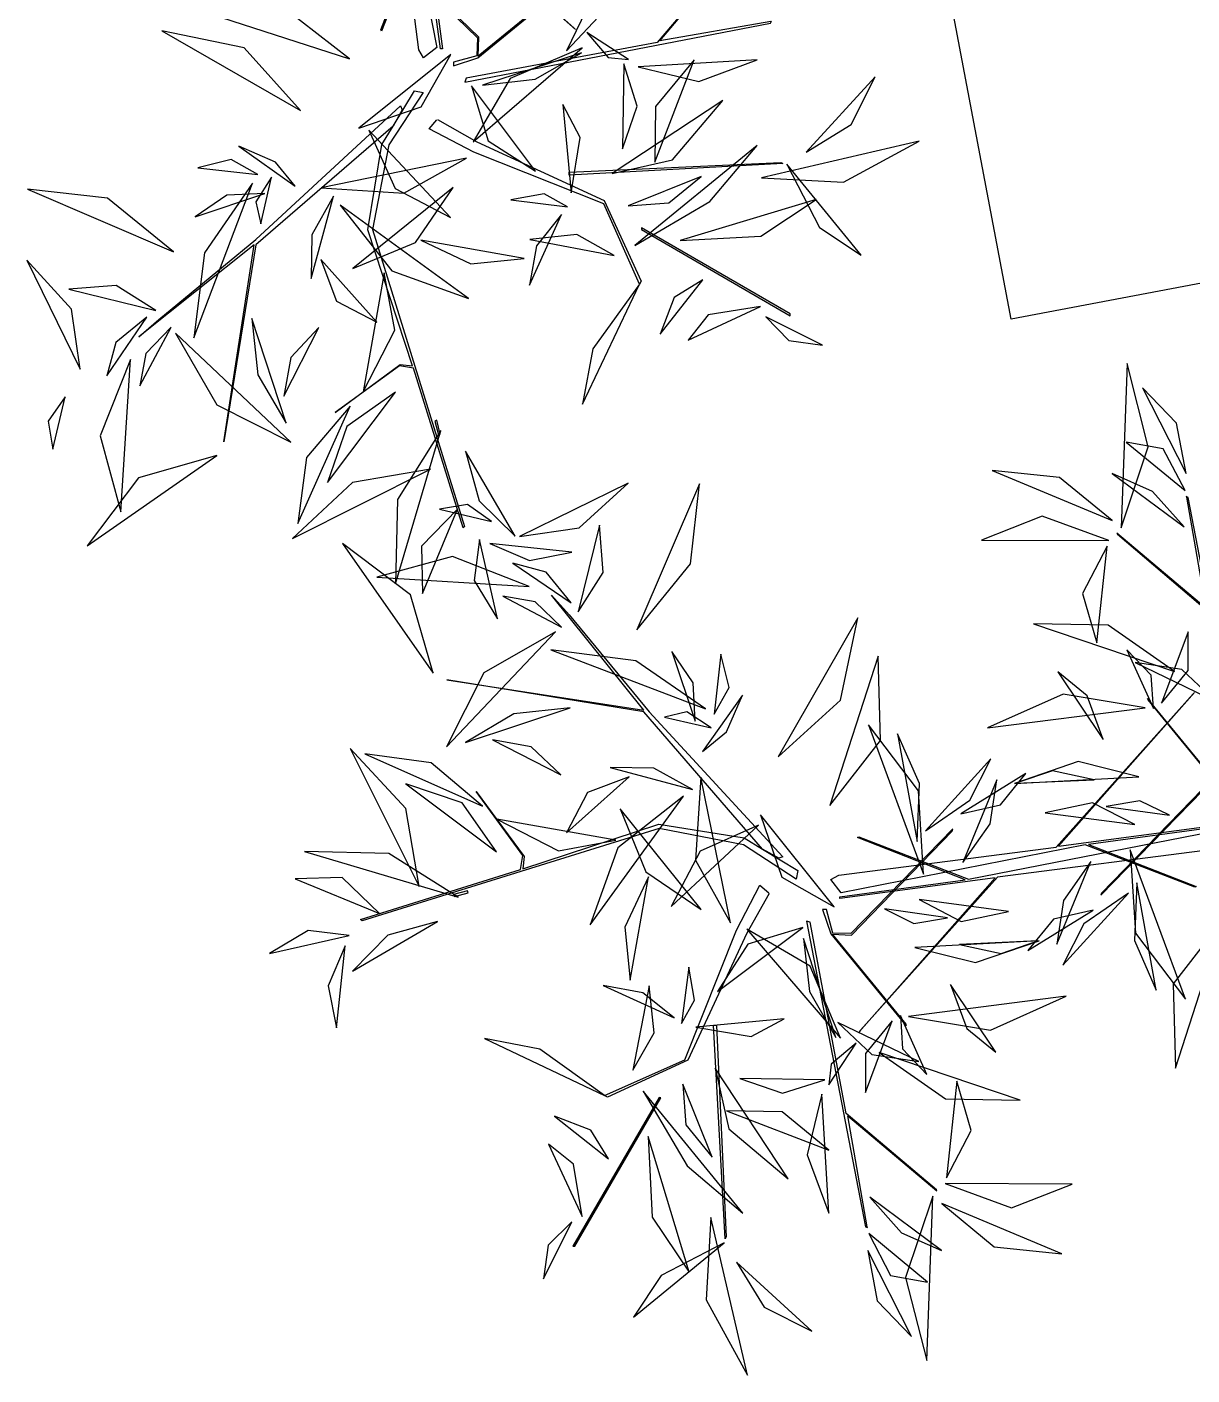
# Model space of a CAD drawing. Header units: centimetres. Extents: x 197412 to 267601, y -375791 to -305433.
# Drawn here: x 224208 to 225625, y -371238 to -369598 of the extents above; entities that cross this region are included whole.
import ezdxf

# ---------------------------------------------------------------- set-up
doc = ezdxf.new("R2010")
doc.units = ezdxf.units.CM
doc.layers.add('3-BAT C-Niveau 0', color=250, linetype='Continuous')

# ---------------------------------------------------------------- blocks, each defined once
blk = doc.blocks.new('Groupe-202-1')
at = {"linetype": 'Continuous', "flags": 128}
for points in [[(14317.69, -49816.49), (14320.05, -49829.97), (14309.23, -49820.85), (14309.28, -49820.99), (14320.26, -49830.28), (14324.61, -49853.55), (14325.06, -49853.67), (14317.91, -49816.5), (14317.67, -49816.38), (14317.69, -49816.46)], [(14266.95, -49864.7), (14264.21, -49869.49), (14257.06, -49884.97), (14247.27, -49889.44), (14246.92, -49889.27), (14256.67, -49884.91), (14262.97, -49869.13), (14265.78, -49863.68), (14266.9, -49864.6)], [(14278.86, -49905.22), (14276.5, -49891.74), (14287.32, -49900.87), (14287.27, -49900.72), (14276.29, -49891.43), (14271.94, -49868.17), (14271.49, -49868.04), (14278.64, -49905.21), (14278.88, -49905.33), (14278.86, -49905.26)]]:
    blk.add_lwpolyline(points, dxfattribs=at)
for points in [[(14270.2, -49862.94), (14263.83, -49858.78), (14253.54, -49856.78), (14217.44, -49868), (14217.24, -49867.83), (14236.69, -49861.78), (14236.97, -49860.07), (14231.28, -49852.26), (14237.13, -49860.17), (14236.98, -49861.67), (14253.5, -49856.24), (14263.9, -49857.91), (14266.12, -49859.29), (14251.68, -49842.59), (14227.74, -49838.7), (14251.68, -49842.4), (14240.48, -49828.38), (14242.59, -49830.8), (14252.32, -49842.6), (14268.6, -49860.21), (14268.09, -49860.4), (14266.12, -49859.29), (14270.43, -49861.88)], [(14318.68, -49840.23), (14302.14, -49858.92), (14321.04, -49856.41), (14321.02, -49856.64), (14305.79, -49858.71), (14318.86, -49863.83), (14318.7, -49863.92), (14305.37, -49858.77), (14275.69, -49864.6), (14274.43, -49862.99), (14275.4, -49862.44), (14301.85, -49859.03), (14318.49, -49840.4)], [(14323.11, -49855.07), (14322.11, -49852.12), (14312.94, -49840.95), (14312.98, -49841.13), (14321.93, -49852.08), (14319.62, -49851.98), (14307.34, -49864.64), (14307.29, -49864.9), (14319.69, -49852.16), (14321.87, -49852.22), (14322.64, -49855.08)], [(14273.44, -49866.64), (14274.45, -49869.59), (14283.61, -49880.76), (14283.58, -49880.59), (14274.62, -49869.63), (14276.94, -49869.74), (14289.21, -49857.08), (14289.26, -49856.81), (14276.86, -49869.55), (14274.68, -49869.5), (14273.92, -49866.63)], [(14277.87, -49881.49), (14294.41, -49862.79), (14275.52, -49865.31), (14275.53, -49865.07), (14290.76, -49863.01), (14277.69, -49857.88), (14277.85, -49857.79), (14291.19, -49862.95), (14320.86, -49857.12), (14322.13, -49858.73), (14321.16, -49859.28), (14294.7, -49862.68), (14278.06, -49881.31)], [(14261.69, -49906.45), (14261.57, -49906.68), (14260.15, -49880.7), (14260.54, -49880.72)], [(14253.75, -49889.52), (14253.56, -49889.51), (14243.04, -49907.6), (14243.3, -49907.57)]]:
    blk.add_lwpolyline(points, close=True, dxfattribs=at)
at = {"linetype": 'Continuous'}
for points in [[(14309.73, -49820.21, -186.41), (14313.03, -49810.33, -187.61), (14310.46, -49800.23, -186.97), (14310.46, -49800.23, -186.97), (14309.73, -49820.21, -186.41)], [(14317.64, -49813.6, -174.84), (14316.49, -49807.47, -175.45), (14312.32, -49803.16, -176.76), (14312.32, -49803.16, -176.76), (14317.64, -49813.6, -174.84)], [(14317.51, -49815.66, -174.58), (14314.86, -49810.58, -172.2), (14310.36, -49809.76, -168.43), (14310.36, -49809.76, -168.43), (14317.51, -49815.66, -174.58)], [(14308.63, -49819.3, -186.4), (14302.25, -49814.06, -186.75), (14294.05, -49813.22, -187), (14294.05, -49813.22, -187), (14308.63, -49819.3, -186.4)], [(14317.39, -49820.07, -186.97), (14313.54, -49815.77, -187.38), (14308.66, -49813.6, -185.5), (14308.66, -49813.6, -185.5), (14317.39, -49820.07, -186.97)], [(14236.57, -49821.24, -212.86), (14243.84, -49820.18, -209.91), (14249.8, -49814.77, -208.14), (14249.8, -49814.77, -208.14), (14236.57, -49821.24, -212.86)], [(14236.57, -49821.24, -212.86), (14243.84, -49820.18, -209.91), (14249.8, -49814.77, -208.14), (14249.8, -49814.77, -208.14), (14236.57, -49821.24, -212.86)], [(14250.82, -49832.6, -223.66), (14257.38, -49824.58, -222.36), (14258.45, -49814.83, -219.58), (14258.45, -49814.83, -219.58), (14250.82, -49832.6, -223.66)], [(14233.18, -49819.41, -211.21), (14230.23, -49817.35, -209.03), (14226.84, -49817.93, -206.71), (14226.84, -49817.93, -206.71), (14233.18, -49819.41, -211.21)], [(14233.18, -49819.41, -211.21), (14230.23, -49817.35, -209.03), (14226.84, -49817.93, -206.71), (14226.84, -49817.93, -206.71), (14233.18, -49819.41, -211.21)], [(14308.23, -49821.76, -182.25), (14300.15, -49818.78, -178.08), (14292.77, -49821.69, -173.29), (14292.77, -49821.69, -173.29), (14308.23, -49821.76, -182.25)], [(14243.69, -49830.43, -232.48), (14246.75, -49825.63, -232.45), (14246.28, -49819.86, -231.83), (14246.28, -49819.86, -231.83), (14243.69, -49830.43, -232.48)], [(14226.06, -49837.86, -215.07), (14223.33, -49828.34, -213.8), (14215.06, -49822.1, -214.42), (14215.06, -49822.1, -214.42), (14226.06, -49837.86, -215.07)], [(14237.74, -49827.34, -228.35), (14228.44, -49823.67, -229.1), (14219.22, -49826.2, -232.12), (14219.22, -49826.2, -232.12), (14237.74, -49827.34, -228.35)], [(14308.06, -49822.45, -181.99), (14305.06, -49828.19, -181.12), (14306.79, -49834.19, -179.03), (14306.79, -49834.19, -179.03), (14308.06, -49822.45, -181.99)], [(14242.87, -49829.33, -232.75), (14239.81, -49825.59, -233.5), (14235.76, -49824.49, -235.42), (14235.76, -49824.49, -235.42), (14242.87, -49829.33, -232.75)], [(14241.66, -49832.3, -229.3), (14238.47, -49829.21, -228.25), (14234.53, -49828.51, -226.49), (14234.53, -49828.51, -226.49), (14241.66, -49832.3, -229.3)], [(14268.03, -49848.04, -220.09), (14275.63, -49841.18, -220.53), (14277.73, -49831.16, -219.34), (14277.73, -49831.16, -219.34), (14268.03, -49848.04, -220.09)], [(14316.23, -49837.67, -207.25), (14308.17, -49832.05, -205.29), (14299.1, -49831.88, -201.98), (14299.1, -49831.88, -201.98), (14316.23, -49837.67, -207.25)], [(14240.94, -49832.84, -228.97), (14232.22, -49837.84, -227.8), (14227.7, -49846.85, -227.09), (14227.7, -49846.85, -227.09), (14240.94, -49832.84, -228.97)], [(14314.64, -49841.52, -215.21), (14317.91, -49837.57, -213.09), (14317.91, -49832.84, -210.46), (14317.91, -49832.84, -210.46), (14314.64, -49841.52, -215.21)], [(14259.18, -49842.21, -212.64), (14250.73, -49836.36, -211.07), (14240.39, -49835.05, -212.06), (14240.39, -49835.05, -212.06), (14259.18, -49842.21, -212.64)], [(14259.18, -49842.21, -212.64), (14250.73, -49836.36, -211.07), (14240.39, -49835.05, -212.06), (14240.39, -49835.05, -212.06), (14259.18, -49842.21, -212.64)], [(14257.93, -49843.7, -172.05), (14257.71, -49839.06, -171.7), (14255.1, -49835.23, -172.02), (14255.1, -49835.23, -172.02), (14257.93, -49843.7, -172.05)], [(14257.93, -49843.7, -172.05), (14257.71, -49839.06, -171.7), (14255.1, -49835.23, -172.02), (14255.1, -49835.23, -172.02), (14257.93, -49843.7, -172.05)], [(14313.66, -49842.17, -179.83), (14313.41, -49838.13, -178.67), (14310.44, -49835.04, -177.99), (14310.44, -49835.04, -177.99), (14313.66, -49842.17, -179.83)], [(14260.24, -49842.86, -213.12), (14262.08, -49839.62, -210.71), (14261.04, -49835.56, -208.62), (14261.04, -49835.56, -208.62), (14260.24, -49842.86, -213.12)], [(14260.24, -49842.86, -213.12), (14262.08, -49839.62, -210.71), (14261.04, -49835.56, -208.62), (14261.04, -49835.56, -208.62), (14260.24, -49842.86, -213.12)], [(14274.33, -49853.98, -220.85), (14280.48, -49846.06, -221.31), (14280.2, -49835.8, -222.56), (14280.2, -49835.8, -222.56), (14274.33, -49853.98, -220.85)], [(14321.25, -49841.34, -207.06), (14317.14, -49837.45, -208.24), (14311.43, -49836.59, -209.24), (14311.43, -49836.59, -209.24), (14321.25, -49841.34, -207.06)], [(14307.55, -49845.95, -210.84), (14305.6, -49840.62, -209.98), (14302.05, -49837.73, -207.2), (14302.05, -49837.73, -207.2), (14307.55, -49845.95, -210.84)], [(14312.67, -49842.09, -179.52), (14302.68, -49840.43, -178.73), (14293.5, -49844.54, -177.91), (14293.5, -49844.54, -177.91), (14312.67, -49842.09, -179.52)], [(14258.82, -49847.4, -171.59), (14261.73, -49845.01, -169.03), (14263.68, -49840.55, -167.96), (14263.68, -49840.55, -167.96), (14258.82, -49847.4, -171.59)], [(14242.73, -49842.11, -196.26), (14235.86, -49842.83, -195.05), (14230.01, -49846.31, -196.39), (14230.01, -49846.31, -196.39), (14242.73, -49842.11, -196.26)], [(14259.9, -49844.51, -212.09), (14256.91, -49842.59, -209.87), (14254.22, -49843.22, -207.1), (14254.22, -49843.22, -207.1), (14259.9, -49844.51, -212.09)], [(14259.9, -49844.51, -212.09), (14256.91, -49842.59, -209.87), (14254.22, -49843.22, -207.1), (14254.22, -49843.22, -207.1), (14259.9, -49844.51, -212.09)], [(14285.71, -49862.33, -225.36), (14285.08, -49852.21, -224.7), (14279, -49844.17, -224), (14279, -49844.17, -224), (14285.71, -49862.33, -225.36)], [(14284.92, -49858.34, -183.78), (14285.2, -49851.31, -183.14), (14282.55, -49845.25, -184.94), (14282.55, -49845.25, -184.94), (14284.92, -49858.34, -183.78)], [(14241.61, -49850.25, -195.33), (14238, -49846.86, -195.1), (14233.28, -49845.98, -194.26), (14233.28, -49845.98, -194.26), (14241.61, -49850.25, -195.33)], [(14224.38, -49863.85, -194.97), (14222.76, -49854.35, -192.57), (14215.96, -49847.05, -191.31), (14215.96, -49847.05, -191.31), (14224.38, -49863.85, -194.97)], [(14232.07, -49854.07, -201.48), (14225.82, -49848.78, -202.35), (14217.77, -49847.7, -201.76), (14217.77, -49847.7, -201.76), (14232.07, -49854.07, -201.48)], [(14285.93, -49857.07, -176.88), (14291.34, -49853.34, -176.9), (14293.9, -49848.3, -174.04), (14293.9, -49848.3, -174.04), (14285.93, -49857.07, -176.88)], [(14311.88, -49850.47, -247.3), (14304.52, -49848.63, -244.69), (14296.76, -49851.29, -243.35), (14296.76, -49851.29, -243.35), (14311.88, -49850.47, -247.3)], [(14311.88, -49850.47, -247.3), (14304.52, -49848.63, -244.69), (14296.76, -49851.29, -243.35), (14296.76, -49851.29, -243.35), (14311.88, -49850.47, -247.3)], [(14257.6, -49852.04, -204.62), (14252.91, -49849.42, -205.07), (14247.6, -49849.34, -204.23), (14247.6, -49849.34, -204.23), (14257.6, -49852.04, -204.62)], [(14290.23, -49854.99, -161.32), (14295.05, -49853.91, -161.24), (14298.17, -49850.09, -160.95), (14298.17, -49850.09, -160.95), (14290.23, -49854.99, -161.32)], [(14306.48, -49850.84, -223.21), (14301.38, -49849.75, -222.61), (14296.95, -49851.28, -220.88), (14296.95, -49851.28, -220.88), (14306.48, -49850.84, -223.21)], [(14306.48, -49850.84, -223.21), (14301.38, -49849.75, -222.61), (14296.95, -49851.28, -220.88), (14296.95, -49851.28, -220.88), (14306.48, -49850.84, -223.21)], [(14233.76, -49859.6, -207.16), (14229.58, -49853.67, -205.48), (14222.76, -49851.33, -203.83), (14222.76, -49851.33, -203.83), (14233.76, -49859.6, -207.16)], [(14233.76, -49859.6, -207.16), (14229.58, -49853.67, -205.48), (14222.76, -49851.33, -203.83), (14222.76, -49851.33, -203.83), (14233.76, -49859.6, -207.16)], [(14249.91, -49850.49, -184.69), (14244.84, -49852.4, -183.17), (14242.28, -49857.32, -181.63), (14242.28, -49857.32, -181.63), (14249.91, -49850.49, -184.69)], [(14258.63, -49850.53, -176.08), (14257.96, -49860.61, -174.79), (14262.22, -49868.24, -170.69), (14262.22, -49868.24, -170.69), (14258.63, -49850.53, -176.08)], [(14290.48, -49860.92, -228.81), (14293.8, -49856.19, -229.15), (14294.61, -49850.87, -227.32), (14294.61, -49850.87, -227.32), (14290.48, -49860.92, -228.81)], [(14256.51, -49852.84, -204.31), (14248.52, -49859.14, -204.16), (14245.16, -49868.48, -202.67), (14245.16, -49868.48, -202.67), (14256.51, -49852.84, -204.31)], [(14315.61, -49855.16, -197.01), (14312.01, -49853.39, -196.39), (14307.94, -49854.09, -196.61), (14307.94, -49854.09, -196.61), (14315.61, -49855.16, -197.01)], [(14248.8, -49854.39, -205.3), (14251.95, -49862.03, -204.92), (14258.66, -49866.62, -203.9), (14258.66, -49866.62, -203.9), (14248.8, -49854.39, -205.3)], [(14265.88, -49855.13, -210.57), (14268.47, -49862.7, -206.9), (14274.84, -49866.29, -202.54), (14274.84, -49866.29, -202.54), (14265.88, -49855.13, -210.57)], [(14311.39, -49856.29, -186.16), (14306.26, -49853.64, -185.75), (14300.52, -49854.85, -185.13), (14300.52, -49854.85, -185.13), (14311.39, -49856.29, -186.16)], [(14233.82, -49855.64, -188.89), (14241.32, -49859.51, -185.79), (14248.28, -49858.2, -181.22), (14248.28, -49858.2, -181.22), (14233.82, -49855.64, -188.89)], [(14265.63, -49856.36, -217.22), (14258.55, -49859.54, -219.34), (14255.02, -49866.26, -221.55), (14255.02, -49866.26, -221.55), (14265.63, -49856.36, -217.22)], [(14229.1, -49865.11, -206.43), (14220.69, -49859.83, -204.4), (14210.44, -49859.57, -204.36), (14210.44, -49859.57, -204.36), (14229.1, -49865.11, -206.43)], [(14229.1, -49865.11, -206.43), (14220.69, -49859.83, -204.4), (14210.44, -49859.57, -204.36), (14210.44, -49859.57, -204.36), (14229.1, -49865.11, -206.43)], [(14310.85, -49859.38, -225.36), (14311.48, -49869.5, -224.7), (14317.56, -49877.54, -224), (14317.56, -49877.54, -224), (14310.85, -49859.38, -225.36)], [(14306.07, -49860.79, -228.81), (14302.75, -49865.53, -229.15), (14301.94, -49870.85, -227.32), (14301.94, -49870.85, -227.32), (14306.07, -49860.79, -228.81)], [(14219.55, -49867.11, -194.21), (14215.02, -49862.73, -192.81), (14209.27, -49862.88, -190.06), (14209.27, -49862.88, -190.06), (14219.55, -49867.11, -194.21)], [(14219.55, -49867.11, -194.21), (14215.02, -49862.73, -192.81), (14209.27, -49862.88, -190.06), (14209.27, -49862.88, -190.06), (14219.55, -49867.11, -194.21)], [(14252.24, -49862.67, -185.42), (14249.38, -49868.77, -185.31), (14250.02, -49875.24, -184.01), (14250.02, -49875.24, -184.01), (14252.24, -49862.67, -185.42)], [(14311.64, -49863.37, -183.78), (14311.35, -49870.41, -183.14), (14314, -49876.46, -184.94), (14314, -49876.46, -184.94), (14311.64, -49863.37, -183.78)], [(14230.34, -49864.6, -203.84), (14230.24, -49864.37, -203.87), (14228.56, -49864.82, -202.04), (14228.66, -49865.03, -202.02), (14230.34, -49864.6, -203.84)], [(14310.63, -49864.64, -176.88), (14305.21, -49868.37, -176.9), (14302.65, -49873.41, -174.04), (14302.65, -49873.41, -174.04), (14310.63, -49864.64, -176.88)], [(14280.95, -49866.56, -197.01), (14284.54, -49868.33, -196.39), (14288.61, -49867.63, -196.61), (14288.61, -49867.63, -196.61), (14280.95, -49866.56, -197.01)], [(14285.16, -49865.43, -186.16), (14290.3, -49868.07, -185.75), (14296.03, -49866.86, -185.13), (14296.03, -49866.86, -185.13), (14285.16, -49865.43, -186.16)], [(14226.59, -49868.09, -199.98), (14220.55, -49869.76, -200.36), (14216.24, -49874.14, -199.46), (14216.24, -49874.14, -199.46), (14226.59, -49868.09, -199.98)], [(14306.32, -49866.72, -161.32), (14301.5, -49867.81, -161.24), (14298.38, -49871.62, -160.95), (14298.38, -49871.62, -160.95), (14306.32, -49866.72, -161.32)], [(14322.22, -49867.73, -220.85), (14316.07, -49875.66, -221.31), (14316.35, -49885.91, -222.56), (14316.35, -49885.91, -222.56), (14322.22, -49867.73, -220.85)], [(14215.85, -49869.81, -183.73), (14210.86, -49869.17, -181.29), (14206.17, -49872, -179.52), (14206.17, -49872, -179.52), (14215.85, -49869.81, -183.73)], [(14271.04, -49868.82, -200.73), (14264.35, -49870.84, -197.34), (14260.64, -49876.62, -193.77), (14260.64, -49876.62, -193.77), (14271.04, -49868.82, -200.73)], [(14271.04, -49868.82, -200.73), (14264.35, -49870.84, -197.34), (14260.64, -49876.62, -193.77), (14260.64, -49876.62, -193.77), (14271.04, -49868.82, -200.73)], [(14275.63, -49882.29, -178.9), (14271.92, -49873.52, -176.01), (14264.2, -49869.04, -172.29), (14264.2, -49869.04, -172.29), (14275.63, -49882.29, -178.9)], [(14275.63, -49882.29, -178.9), (14271.92, -49873.52, -176.01), (14264.2, -49869.04, -172.29), (14264.2, -49869.04, -172.29), (14275.63, -49882.29, -178.9)], [(14215.36, -49871.06, -183.47), (14213.28, -49875.9, -183.7), (14214.3, -49881.02, -184.07), (14214.3, -49881.02, -184.07), (14215.36, -49871.06, -183.47)], [(14215.36, -49871.06, -183.47), (14213.28, -49875.9, -183.7), (14214.3, -49881.02, -184.07), (14214.3, -49881.02, -184.07), (14215.36, -49871.06, -183.47)], [(14271.11, -49870.17, -200.44), (14271.82, -49876.59, -199.26), (14275.06, -49882.2, -200.49), (14275.06, -49882.2, -200.49), (14271.11, -49870.17, -200.44)], [(14284.67, -49871.25, -247.3), (14292.03, -49873.08, -244.69), (14299.79, -49870.43, -243.35), (14299.79, -49870.43, -243.35), (14284.67, -49871.25, -247.3)], [(14284.67, -49871.25, -247.3), (14292.03, -49873.08, -244.69), (14299.79, -49870.43, -243.35), (14299.79, -49870.43, -243.35), (14284.67, -49871.25, -247.3)], [(14290.07, -49870.87, -223.21), (14295.17, -49871.97, -222.61), (14299.6, -49870.43, -220.88), (14299.6, -49870.43, -220.88), (14290.07, -49870.87, -223.21)], [(14290.07, -49870.87, -223.21), (14295.17, -49871.97, -222.61), (14299.6, -49870.43, -220.88), (14299.6, -49870.43, -220.88), (14290.07, -49870.87, -223.21)], [(14256.29, -49880.49, -202.35), (14257.87, -49877.67, -200.21), (14257.16, -49873.63, -199.09), (14257.16, -49873.63, -199.09), (14256.29, -49880.49, -202.35)], [(14255.39, -49879.79, -202.12), (14251.55, -49876.75, -201.54), (14246.76, -49875.89, -202.14), (14246.76, -49875.89, -202.14), (14255.39, -49879.79, -202.12)], [(14250.37, -49886.19, -199.77), (14252.93, -49881.63, -197.57), (14252.35, -49875.91, -196.35), (14252.35, -49875.91, -196.35), (14250.37, -49886.19, -199.77)], [(14289, -49875.76, -210.84), (14290.96, -49881.1, -209.98), (14294.5, -49883.98, -207.2), (14294.5, -49883.98, -207.2), (14289, -49875.76, -210.84)], [(14283.89, -49879.63, -179.52), (14293.87, -49881.29, -178.73), (14303.05, -49877.18, -177.91), (14303.05, -49877.18, -177.91), (14283.89, -49879.63, -179.52)], [(14282.9, -49879.54, -179.83), (14283.15, -49883.59, -178.67), (14286.11, -49886.68, -177.99), (14286.11, -49886.68, -177.99), (14282.9, -49879.54, -179.83)], [(14258, -49880.95, -198.87), (14264.73, -49882.06, -195.41), (14268.74, -49879.92, -190.33), (14268.74, -49879.92, -190.33), (14258, -49880.95, -198.87)], [(14275.3, -49880.38, -207.06), (14279.42, -49884.26, -208.24), (14285.12, -49885.12, -209.24), (14285.12, -49885.12, -209.24), (14275.3, -49880.38, -207.06)], [(14281.91, -49880.19, -215.21), (14278.64, -49884.14, -213.09), (14278.64, -49888.87, -210.46), (14278.64, -49888.87, -210.46), (14281.91, -49880.19, -215.21)], [(14246.92, -49889.27, -197.23), (14239.05, -49883.6, -194.28), (14232.31, -49882.33, -188.42), (14232.31, -49882.33, -188.42), (14246.92, -49889.27, -197.23)], [(14277.5, -49882.87, -177.75), (14274.47, -49885.46, -175.38), (14274.21, -49887.94, -172.12), (14274.21, -49887.94, -172.12), (14277.5, -49882.87, -177.75)], [(14280.33, -49884.04, -207.25), (14288.38, -49889.66, -205.29), (14297.45, -49889.83, -201.98), (14297.45, -49889.83, -201.98), (14280.33, -49884.04, -207.25)], [(14260.35, -49885.92, -233.25), (14262.02, -49893.29, -238.65), (14269.24, -49899.41, -241.93), (14269.24, -49899.41, -241.93), (14260.35, -49885.92, -233.25)], [(14256.42, -49887.88, -207.72), (14256.8, -49892.84, -206.62), (14260, -49896.74, -205.86), (14260, -49896.74, -205.86), (14256.42, -49887.88, -207.72)], [(14263.35, -49887.18, -229.03), (14268.55, -49888.97, -227.48), (14273.69, -49887.35, -225.66), (14273.69, -49887.35, -225.66), (14263.35, -49887.18, -229.03)], [(14288.49, -49899.26, -181.99), (14291.49, -49893.53, -181.12), (14289.76, -49887.53, -179.03), (14289.76, -49887.53, -179.03), (14288.49, -49899.26, -181.99)], [(14251.62, -49888.71, -210.1), (14256.95, -49897.8, -209.96), (14263.75, -49903.58, -205.95), (14263.75, -49903.58, -205.95), (14251.62, -49888.71, -210.1)], [(14273.34, -49889.1, -200.41), (14271.56, -49896.49, -200.32), (14274.19, -49903.56, -200.54), (14274.19, -49903.56, -200.54), (14273.34, -49889.1, -200.41)], [(14274.18, -49895.92, -189.87), (14268.52, -49891.23, -186.93), (14261.75, -49891.11, -183.27), (14261.75, -49891.11, -183.27), (14274.18, -49895.92, -189.87)], [(14247.41, -49896.94, -218.46), (14245.26, -49893.49, -216.39), (14240.82, -49891.76, -215.43), (14240.82, -49891.76, -215.43), (14247.41, -49896.94, -218.46)], [(14252.21, -49894.23, -221.24), (14252.72, -49904.04, -218.96), (14257.22, -49910.76, -214.31), (14257.22, -49910.76, -214.31), (14252.21, -49894.23, -221.24)], [(14244.18, -49903.99, -202.5), (14243.15, -49897.59, -200.11), (14240.1, -49895.17, -195.35), (14240.1, -49895.17, -195.35), (14244.18, -49903.99, -202.5)], [(14288.33, -49899.96, -182.25), (14296.4, -49902.93, -178.08), (14303.78, -49900.02, -173.29), (14303.78, -49900.02, -173.29), (14288.33, -49899.96, -182.25)], [(14279.16, -49901.64, -186.97), (14283.01, -49905.94, -187.38), (14287.9, -49908.11, -185.5), (14287.9, -49908.11, -185.5), (14279.16, -49901.64, -186.97)], [(14286.83, -49901.51, -186.41), (14283.52, -49911.38, -187.61), (14286.09, -49921.48, -186.97), (14286.09, -49921.48, -186.97), (14286.83, -49901.51, -186.41)], [(14287.92, -49902.41, -186.4), (14294.3, -49907.66, -186.75), (14302.51, -49908.5, -187), (14302.51, -49908.5, -187), (14287.92, -49902.41, -186.4)], [(14259.85, -49904.09, -223.19), (14259.29, -49914.09, -225.59), (14264.31, -49923.26, -225.79), (14264.31, -49923.26, -225.79), (14259.85, -49904.09, -223.19)], [(14259.85, -49904.09, -223.19), (14259.29, -49914.09, -225.59), (14264.31, -49923.26, -225.79), (14264.31, -49923.26, -225.79), (14259.85, -49904.09, -223.19)], [(14242.94, -49904.63, -211.6), (14240.05, -49907.44, -211.07), (14239.47, -49911.54, -211.1), (14239.47, -49911.54, -211.1), (14242.94, -49904.63, -211.6)], [(14279.04, -49906.05, -174.58), (14281.69, -49911.13, -172.2), (14286.19, -49911.95, -168.43), (14286.19, -49911.95, -168.43), (14279.04, -49906.05, -174.58)], [(14261.48, -49907.17, -214.21), (14253.81, -49911.14, -211.43), (14250.42, -49916.22, -206.15), (14250.42, -49916.22, -206.15), (14261.48, -49907.17, -214.21)], [(14278.92, -49908.12, -174.84), (14280.06, -49914.24, -175.45), (14284.23, -49918.56, -176.76), (14284.23, -49918.56, -176.76), (14278.92, -49908.12, -174.84)], [(14262.96, -49909.52, -215.73), (14266.31, -49915, -216.78), (14272.14, -49917.93, -215.22), (14272.14, -49917.93, -215.22), (14262.96, -49909.52, -215.73)], [(14262.96, -49909.52, -215.73), (14266.31, -49915, -216.78), (14272.14, -49917.93, -215.22), (14272.14, -49917.93, -215.22), (14262.96, -49909.52, -215.73)]]:
    blk.add_polyline3d(points, dxfattribs=at)
blk = doc.blocks.new('Groupe-204-1')
at = {"linetype": 'Continuous', "flags": 128}
for points in [[(14243.39, -49759.59), (14224.69, -49743.05), (14227.21, -49761.94), (14226.97, -49761.93), (14224.91, -49746.7), (14219.78, -49759.77), (14219.7, -49759.61), (14224.85, -49746.27), (14219.02, -49716.6), (14220.63, -49715.33), (14221.18, -49716.3), (14224.58, -49742.76), (14243.21, -49759.4)], [(14202.13, -49718.78), (14220.82, -49735.32), (14218.31, -49716.42), (14218.55, -49716.44), (14220.61, -49731.67), (14225.73, -49718.6), (14225.82, -49718.76), (14220.67, -49732.09), (14226.5, -49761.77), (14224.89, -49763.04), (14224.34, -49762.06), (14220.93, -49735.61), (14202.3, -49718.97)], [(14228.54, -49764.02), (14231.5, -49763.01), (14242.67, -49753.85), (14242.49, -49753.88), (14231.53, -49762.84), (14231.64, -49760.52), (14218.98, -49748.25), (14218.71, -49748.2), (14231.46, -49760.6), (14231.4, -49762.78), (14228.53, -49763.54)], [(14224.84, -49767.26), (14220.68, -49773.63), (14218.68, -49783.92), (14229.9, -49820.02), (14229.73, -49820.22), (14223.68, -49800.77), (14221.98, -49800.49), (14214.16, -49806.18), (14222.07, -49800.33), (14223.57, -49800.48), (14218.14, -49783.96), (14219.81, -49773.56), (14221.19, -49771.34), (14204.5, -49785.78), (14200.61, -49809.72), (14204.3, -49785.78), (14190.28, -49796.98), (14192.7, -49794.87), (14204.5, -49785.14), (14222.11, -49768.86), (14222.3, -49769.37), (14221.19, -49771.34), (14223.78, -49767.03)], [(14268.35, -49775.77), (14268.58, -49775.89), (14242.6, -49777.31), (14242.62, -49776.92)], [(14251.42, -49783.71), (14251.41, -49783.9), (14269.5, -49794.42), (14269.47, -49794.16)]]:
    blk.add_lwpolyline(points, close=True, dxfattribs=at)
for points in [[(14267.12, -49758.6), (14253.65, -49760.96), (14262.77, -49750.14), (14262.63, -49750.19), (14253.33, -49761.17), (14230.07, -49765.52), (14229.94, -49765.97), (14267.11, -49758.82), (14267.23, -49758.58), (14267.16, -49758.6)], [(14226.6, -49770.51), (14231.4, -49773.25), (14246.87, -49780.4), (14251.35, -49790.19), (14251.17, -49790.54), (14246.81, -49780.79), (14231.03, -49774.49), (14225.59, -49771.68), (14226.51, -49770.56)]]:
    blk.add_lwpolyline(points, dxfattribs=at)
at = {"linetype": 'Continuous'}
for points in [[(14242.28, -49762.16, -207.06), (14246.16, -49758.04, -208.24), (14247.02, -49752.34, -209.24), (14247.02, -49752.34, -209.24), (14242.28, -49762.16, -207.06)], [(14215.88, -49763.13, -220.85), (14207.96, -49756.98, -221.31), (14197.71, -49757.26, -222.56), (14197.71, -49757.26, -222.56), (14215.88, -49763.13, -220.85)], [(14209.95, -49769.43, -220.09), (14203.08, -49761.83, -220.53), (14193.06, -49759.73, -219.34), (14193.06, -49759.73, -219.34), (14209.95, -49769.43, -220.09)], [(14244.77, -49759.96, -177.75), (14247.36, -49762.99, -175.38), (14249.84, -49763.25, -172.12), (14249.84, -49763.25, -172.12), (14244.77, -49759.96, -177.75)], [(14217.03, -49771.58, -210.57), (14224.6, -49768.99, -206.9), (14228.2, -49762.62, -202.54), (14228.2, -49762.62, -202.54), (14217.03, -49771.58, -210.57)], [(14244.19, -49761.83, -178.9), (14235.42, -49765.54, -176.01), (14230.95, -49773.26, -172.29), (14230.95, -49773.26, -172.29), (14244.19, -49761.83, -178.9)], [(14244.19, -49761.83, -178.9), (14235.42, -49765.54, -176.01), (14230.95, -49773.26, -172.29), (14230.95, -49773.26, -172.29), (14244.19, -49761.83, -178.9)], [(14232.07, -49766.35, -200.44), (14238.49, -49765.64, -199.26), (14244.1, -49762.4, -200.49), (14244.1, -49762.4, -200.49), (14232.07, -49766.35, -200.44)], [(14251.01, -49764.12, -200.41), (14258.4, -49765.9, -200.32), (14265.46, -49763.27, -200.54), (14265.46, -49763.27, -200.54), (14251.01, -49764.12, -200.41)], [(14257.82, -49763.28, -189.87), (14253.13, -49768.94, -186.93), (14253.01, -49775.71, -183.27), (14253.01, -49775.71, -183.27), (14257.82, -49763.28, -189.87)], [(14249.09, -49774.11, -229.03), (14250.87, -49768.91, -227.48), (14249.26, -49763.77, -225.66), (14249.26, -49763.77, -225.66), (14249.09, -49774.11, -229.03)], [(14230.72, -49766.42, -200.73), (14232.74, -49773.11, -197.34), (14238.52, -49776.82, -193.77), (14238.52, -49776.82, -193.77), (14230.72, -49766.42, -200.73)], [(14230.72, -49766.42, -200.73), (14232.74, -49773.11, -197.34), (14238.52, -49776.82, -193.77), (14238.52, -49776.82, -193.77), (14230.72, -49766.42, -200.73)], [(14271.42, -49774.5, -215.73), (14276.9, -49771.15, -216.78), (14279.83, -49765.32, -215.22), (14279.83, -49765.32, -215.22), (14271.42, -49774.5, -215.73)], [(14271.42, -49774.5, -215.73), (14276.9, -49771.15, -216.78), (14279.83, -49765.32, -215.22), (14279.83, -49765.32, -215.22), (14271.42, -49774.5, -215.73)], [(14247.82, -49777.11, -233.25), (14255.19, -49775.44, -238.65), (14261.31, -49768.22, -241.93), (14261.31, -49768.22, -241.93), (14247.82, -49777.11, -233.25)], [(14242.86, -49779.46, -198.87), (14243.96, -49772.73, -195.41), (14241.82, -49768.72, -190.33), (14241.82, -49768.72, -190.33), (14242.86, -49779.46, -198.87)], [(14218.26, -49771.83, -217.22), (14221.45, -49778.91, -219.34), (14228.16, -49782.44, -221.55), (14228.16, -49782.44, -221.55), (14218.26, -49771.83, -217.22)], [(14265.99, -49777.61, -223.19), (14275.99, -49778.17, -225.59), (14285.16, -49773.15, -225.79), (14285.16, -49773.15, -225.79), (14265.99, -49777.61, -223.19)], [(14265.99, -49777.61, -223.19), (14275.99, -49778.17, -225.59), (14285.16, -49773.15, -225.79), (14285.16, -49773.15, -225.79), (14265.99, -49777.61, -223.19)], [(14209.3, -49778.64, -171.59), (14206.91, -49775.73, -169.03), (14202.45, -49773.78, -167.96), (14202.45, -49773.78, -167.96), (14209.3, -49778.64, -171.59)], [(14250.61, -49785.84, -210.1), (14259.7, -49780.51, -209.96), (14265.48, -49773.71, -205.95), (14265.48, -49773.71, -205.95), (14250.61, -49785.84, -210.1)], [(14204.76, -49777.22, -213.12), (14201.52, -49775.38, -210.71), (14197.46, -49776.42, -208.62), (14197.46, -49776.42, -208.62), (14204.76, -49777.22, -213.12)], [(14204.76, -49777.22, -213.12), (14201.52, -49775.38, -210.71), (14197.46, -49776.42, -208.62), (14197.46, -49776.42, -208.62), (14204.76, -49777.22, -213.12)], [(14212.43, -49778.83, -176.08), (14222.51, -49779.5, -174.79), (14230.14, -49775.24, -170.69), (14230.14, -49775.24, -170.69), (14212.43, -49778.83, -176.08)], [(14269.08, -49775.98, -214.21), (14273.04, -49783.65, -211.43), (14278.12, -49787.04, -206.15), (14278.12, -49787.04, -206.15), (14269.08, -49775.98, -214.21)], [(14206.41, -49777.56, -212.09), (14204.49, -49780.55, -209.87), (14205.12, -49783.24, -207.1), (14205.12, -49783.24, -207.1), (14206.41, -49777.56, -212.09)], [(14206.41, -49777.56, -212.09), (14204.49, -49780.55, -209.87), (14205.12, -49783.24, -207.1), (14205.12, -49783.24, -207.1), (14206.41, -49777.56, -212.09)], [(14249.78, -49781.04, -207.72), (14254.74, -49780.66, -206.62), (14258.65, -49777.46, -205.86), (14258.65, -49777.46, -205.86), (14249.78, -49781.04, -207.72)], [(14194.5, -49786.64, -223.66), (14186.48, -49780.08, -222.36), (14176.73, -49779.01, -219.58), (14176.73, -49779.01, -219.58), (14194.5, -49786.64, -223.66)], [(14204.11, -49778.28, -212.64), (14198.26, -49786.73, -211.07), (14196.95, -49797.07, -212.06), (14196.95, -49797.07, -212.06), (14204.11, -49778.28, -212.64)], [(14204.11, -49778.28, -212.64), (14198.26, -49786.73, -211.07), (14196.95, -49797.07, -212.06), (14196.95, -49797.07, -212.06), (14204.11, -49778.28, -212.64)], [(14205.6, -49779.53, -172.05), (14200.96, -49779.75, -171.7), (14197.13, -49782.36, -172.02), (14197.13, -49782.36, -172.02), (14205.6, -49779.53, -172.05)], [(14205.6, -49779.53, -172.05), (14200.96, -49779.75, -171.7), (14197.13, -49782.36, -172.02), (14197.13, -49782.36, -172.02), (14205.6, -49779.53, -172.05)], [(14216.29, -49788.66, -205.3), (14223.93, -49785.51, -204.92), (14228.52, -49778.8, -203.9), (14228.52, -49778.8, -203.9), (14216.29, -49788.66, -205.3)], [(14242.39, -49781.17, -202.35), (14239.58, -49779.59, -200.21), (14235.53, -49780.3, -199.09), (14235.53, -49780.3, -199.09), (14242.39, -49781.17, -202.35)], [(14213.94, -49779.86, -204.62), (14211.32, -49784.55, -205.07), (14211.25, -49789.86, -204.23), (14211.25, -49789.86, -204.23), (14213.94, -49779.86, -204.62)], [(14214.75, -49780.95, -204.31), (14221.05, -49788.94, -204.16), (14230.38, -49792.3, -202.67), (14230.38, -49792.3, -202.67), (14214.75, -49780.95, -204.31)], [(14256.13, -49785.25, -221.24), (14265.94, -49784.74, -218.96), (14272.66, -49780.24, -214.31), (14272.66, -49780.24, -214.31), (14256.13, -49785.25, -221.24)], [(14241.69, -49782.08, -202.12), (14238.65, -49785.91, -201.54), (14237.79, -49790.7, -202.14), (14237.79, -49790.7, -202.14), (14241.69, -49782.08, -202.12)], [(14248.09, -49787.09, -199.77), (14243.53, -49784.53, -197.57), (14237.82, -49785.11, -196.35), (14237.82, -49785.11, -196.35), (14248.09, -49787.09, -199.77)], [(14224.57, -49785.22, -185.42), (14230.67, -49788.08, -185.31), (14237.14, -49787.44, -184.01), (14237.14, -49787.44, -184.01), (14224.57, -49785.22, -185.42)], [(14183.15, -49800.89, -212.86), (14182.08, -49793.62, -209.91), (14176.67, -49787.66, -208.14), (14176.67, -49787.66, -208.14), (14183.15, -49800.89, -212.86)], [(14183.15, -49800.89, -212.86), (14182.08, -49793.62, -209.91), (14176.67, -49787.66, -208.14), (14176.67, -49787.66, -208.14), (14183.15, -49800.89, -212.86)], [(14212.39, -49787.55, -184.69), (14214.3, -49792.62, -183.17), (14219.22, -49795.18, -181.63), (14219.22, -49795.18, -181.63), (14212.39, -49787.55, -184.69)], [(14217.54, -49803.64, -188.89), (14221.41, -49796.14, -185.79), (14220.11, -49789.18, -181.22), (14220.11, -49789.18, -181.22), (14217.54, -49803.64, -188.89)], [(14192.33, -49793.77, -232.48), (14187.53, -49790.71, -232.45), (14181.76, -49791.18, -231.83), (14181.76, -49791.18, -231.83), (14192.33, -49793.77, -232.48)], [(14251.17, -49790.54, -197.23), (14245.5, -49798.41, -194.28), (14244.23, -49805.15, -188.42), (14244.23, -49805.15, -188.42), (14251.17, -49790.54, -197.23)], [(14258.85, -49790.05, -218.46), (14255.39, -49792.2, -216.39), (14253.66, -49796.64, -215.43), (14253.66, -49796.64, -215.43), (14258.85, -49790.05, -218.46)], [(14265.89, -49793.28, -202.5), (14259.5, -49794.31, -200.11), (14257.07, -49797.36, -195.35), (14257.07, -49797.36, -195.35), (14265.89, -49793.28, -202.5)], [(14266.53, -49794.52, -211.6), (14269.34, -49797.41, -211.07), (14273.44, -49797.99, -211.1), (14273.44, -49797.99, -211.1), (14266.53, -49794.52, -211.6)], [(14191.23, -49794.59, -232.75), (14187.49, -49797.65, -233.5), (14186.39, -49801.7, -235.42), (14186.39, -49801.7, -235.42), (14191.23, -49794.59, -232.75)], [(14194.2, -49795.8, -229.3), (14191.11, -49798.99, -228.25), (14190.41, -49802.93, -226.49), (14190.41, -49802.93, -226.49), (14194.2, -49795.8, -229.3)], [(14204.01, -49794.73, -196.26), (14204.74, -49801.6, -195.05), (14208.21, -49807.45, -196.39), (14208.21, -49807.45, -196.39), (14204.01, -49794.73, -196.26)], [(14212.15, -49795.85, -195.33), (14208.77, -49799.46, -195.1), (14207.89, -49804.18, -194.26), (14207.89, -49804.18, -194.26), (14212.15, -49795.85, -195.33)], [(14194.74, -49796.52, -228.97), (14199.74, -49805.24, -227.8), (14208.75, -49809.76, -227.09), (14208.75, -49809.76, -227.09), (14194.74, -49796.52, -228.97)], [(14189.24, -49799.72, -228.35), (14185.57, -49809.02, -229.1), (14188.1, -49818.24, -232.12), (14188.1, -49818.24, -232.12), (14189.24, -49799.72, -228.35)], [(14181.31, -49804.28, -211.21), (14179.25, -49807.23, -209.03), (14179.83, -49810.62, -206.71), (14179.83, -49810.62, -206.71), (14181.31, -49804.28, -211.21)], [(14181.31, -49804.28, -211.21), (14179.25, -49807.23, -209.03), (14179.83, -49810.62, -206.71), (14179.83, -49810.62, -206.71), (14181.31, -49804.28, -211.21)], [(14221.5, -49803.7, -207.16), (14215.58, -49807.88, -205.48), (14213.23, -49814.7, -203.83), (14213.23, -49814.7, -203.83), (14221.5, -49803.7, -207.16)], [(14221.5, -49803.7, -207.16), (14215.58, -49807.88, -205.48), (14213.23, -49814.7, -203.83), (14213.23, -49814.7, -203.83), (14221.5, -49803.7, -207.16)], [(14215.97, -49805.39, -201.48), (14210.68, -49811.64, -202.35), (14209.61, -49819.69, -201.76), (14209.61, -49819.69, -201.76), (14215.97, -49805.39, -201.48)], [(14226.5, -49807.12, -203.84), (14226.27, -49807.22, -203.87), (14226.72, -49808.9, -202.04), (14226.93, -49808.8, -202.02), (14226.5, -49807.12, -203.84)], [(14227.01, -49808.36, -206.43), (14221.74, -49816.77, -204.4), (14221.47, -49827.02, -204.36), (14221.47, -49827.02, -204.36), (14227.01, -49808.36, -206.43)], [(14227.01, -49808.36, -206.43), (14221.74, -49816.77, -204.4), (14221.47, -49827.02, -204.36), (14221.47, -49827.02, -204.36), (14227.01, -49808.36, -206.43)], [(14229.99, -49810.87, -199.98), (14231.66, -49816.91, -200.36), (14236.04, -49821.22, -199.46), (14236.04, -49821.22, -199.46), (14229.99, -49810.87, -199.98)], [(14199.76, -49811.4, -215.07), (14190.25, -49814.13, -213.8), (14184, -49822.4, -214.42), (14184, -49822.4, -214.42), (14199.76, -49811.4, -215.07)], [(14225.76, -49813.08, -194.97), (14216.25, -49814.7, -192.57), (14208.95, -49821.5, -191.31), (14208.95, -49821.5, -191.31), (14225.76, -49813.08, -194.97)], [(14229.01, -49817.91, -194.21), (14224.64, -49822.44, -192.81), (14224.78, -49828.19, -190.06), (14224.78, -49828.19, -190.06), (14229.01, -49817.91, -194.21)], [(14229.01, -49817.91, -194.21), (14224.64, -49822.44, -192.81), (14224.78, -49828.19, -190.06), (14224.78, -49828.19, -190.06), (14229.01, -49817.91, -194.21)], [(14231.72, -49821.61, -183.73), (14231.07, -49826.6, -181.29), (14233.9, -49831.29, -179.52), (14233.9, -49831.29, -179.52), (14231.72, -49821.61, -183.73)], [(14232.96, -49822.1, -183.47), (14237.8, -49824.18, -183.7), (14242.92, -49823.16, -184.07), (14242.92, -49823.16, -184.07), (14232.96, -49822.1, -183.47)], [(14232.96, -49822.1, -183.47), (14237.8, -49824.18, -183.7), (14242.92, -49823.16, -184.07), (14242.92, -49823.16, -184.07), (14232.96, -49822.1, -183.47)]]:
    blk.add_polyline3d(points, dxfattribs=at)
blk = doc.blocks.new('Groupe-205-1')
for name in ['Groupe-204-1', 'Groupe-202-1']:
    blk.add_blockref(name, (0, 0))
blk = doc.blocks.new('Groupe-206-1')
blk.add_blockref('Groupe-205-1', (0, 0))

msp = doc.modelspace()

# ---------------------------------------------------------------- linework, layer by layer
at = {"layer": '3-BAT C-Niveau 0', "flags": 128}
msp.add_lwpolyline([(224895.8, -367262.7), (230286.8, -366241.8), (230796.4, -368932.8), (225405.4, -369953.7)], close=True, dxfattribs=at)

# ---------------------------------------------------------------- block references
at = {"layer": '3-BAT C-Niveau 0', "xscale": 10, "yscale": 10, "zscale": 10}
msp.add_blockref('Groupe-206-1', (82441.7, 127994.6), dxfattribs=at)

doc.saveas('drawing.dxf')
